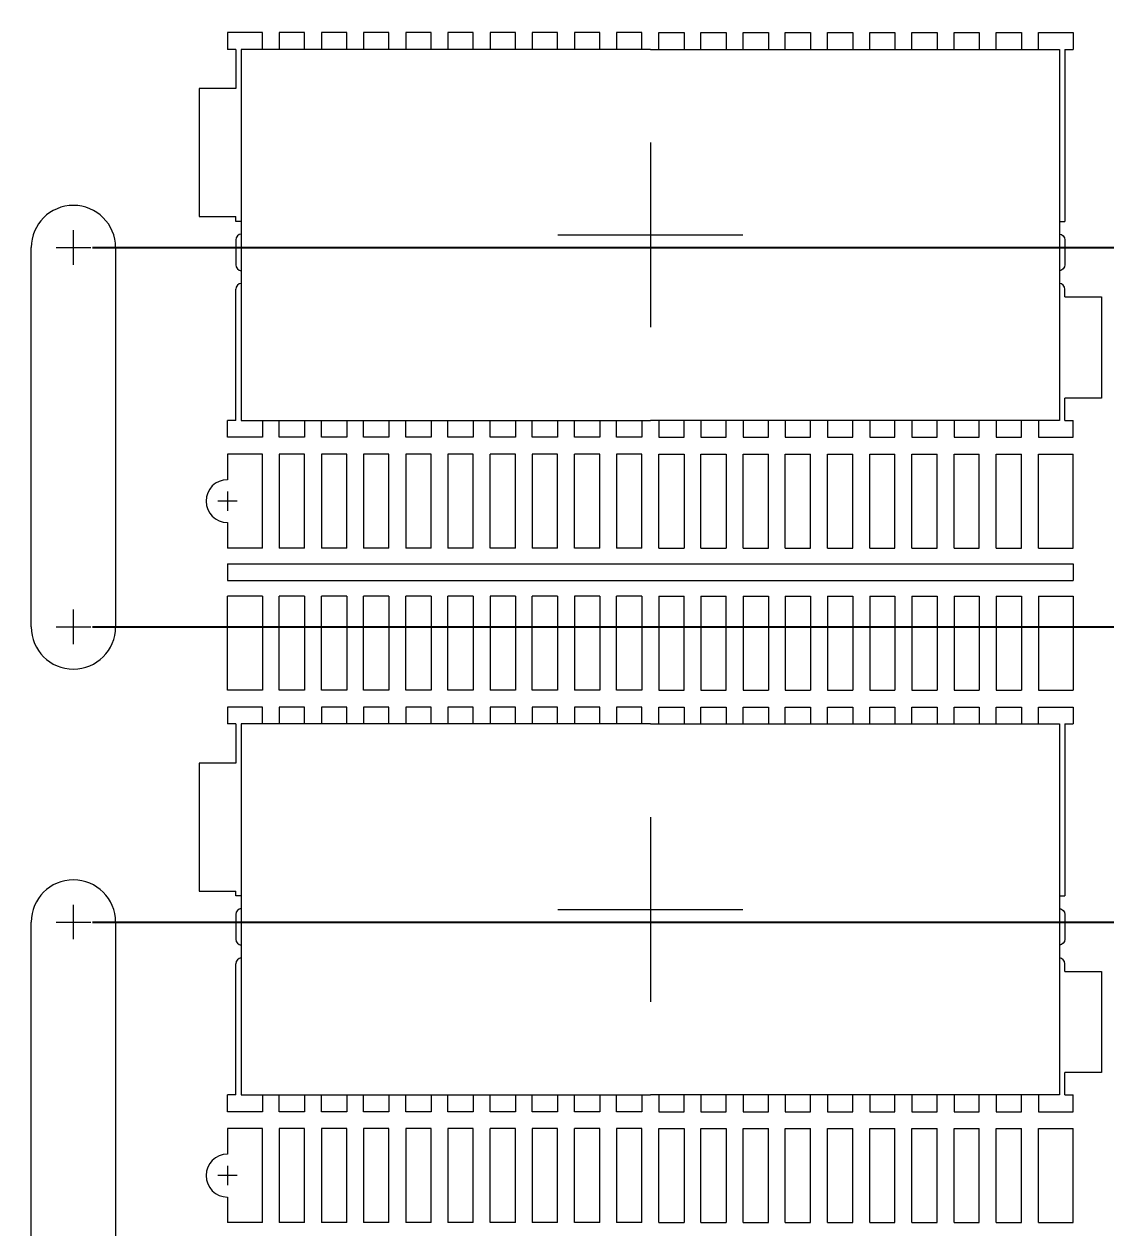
# Model space of a CAD drawing. Extents: x -683 to -626, y -6 to 110.
# Drawn here: x -651.77 to -638.94, y 59.07 to 73.34 of the extents above; entities that cross this region are included whole.
import ezdxf

# ---------------------------------------------------------------- set-up
doc = ezdxf.new("R2010")
doc.units = 0
doc.linetypes.add('CENTER', pattern=[50.8, 31.75, -6.35, 6.35, -6.35])
doc.linetypes.add('PHANTOM', pattern=[63.5, 31.75, -6.35, 6.35, -6.35, 6.35, -6.35])
doc.layers.get('Defpoints').update_dxf_attribs({"lineweight": 0})
for name, color, linetype, lineweight in [('CEN', 3, 'CENTER', 0), ('D Frame', 7, 'Continuous', 0), ('dim', 255, 'Continuous', 0), ('PKG', 6, 'PHANTOM', 9)]:
    doc.layers.add(name, color=color, linetype=linetype, lineweight=lineweight)
doc.styles.add('BZ', font='simplex.shx')
doc.dimstyles.new('St2.ZB3', dxfattribs={"dimtxt": 1.25, "dimasz": 0.05, "dimexe": 0.03, "dimexo": 0.02, "dimgap": 0.03, "dimtad": 0, "dimdec": 4, "dimzin": 0, "dimdsep": 46, "dimtxsty": 'BZ', "dimcen": 0.03, "dimclrd": 7, "dimclre": 1, "dimadec": 0, "dimazin": 0, "dimtfac": 1, "dimtdec": 4, "dimtmove": 0, "dimatfit": 3, "dimfxl": 1, "dimtolj": 1, "dimtzin": 0, "dimarcsym": 0})

# ---------------------------------------------------------------- blocks, each defined once
blk = doc.blocks.new('*D53')
at = {"layer": 'Defpoints', "color": 0, "lineweight": 0, "transparency": 16777216}
for p in [(623.033, 388.95), (633.703, 311.366), (633.703, 297.012)]:
    blk.add_point(p, dxfattribs=at)
at = {"layer": 'dim', "color": 1, "lineweight": -2, "transparency": 16777216}
blk.add_line((633.703, 311.346), (633.703, 297.012), dxfattribs=at)
at = {"layer": 'dim', "color": 0, "transparency": 16777216, "insert": (633.703, 293.41), "char_height": 1.25, "attachment_point": 5, "rotation": 90, "style": 'BZ'}
blk.add_mtext('\\A1;10.6700', dxfattribs=at)
blk = doc.blocks.new('*D54')
at = {"layer": 'Defpoints', "color": 0, "lineweight": 0, "transparency": 16777216}
for p in [(623.033, 388.95), (639.053, 304.965), (639.053, 297.012)]:
    blk.add_point(p, dxfattribs=at)
at = {"layer": 'dim', "color": 1, "lineweight": -2, "transparency": 16777216}
blk.add_line((639.053, 304.945), (639.053, 297.012), dxfattribs=at)
at = {"layer": 'dim', "color": 0, "transparency": 16777216, "insert": (639.053, 293.41), "char_height": 1.25, "attachment_point": 5, "rotation": 90, "style": 'BZ'}
blk.add_mtext('\\A1;16.0200', dxfattribs=at)
blk = doc.blocks.new('*D55')
at = {"layer": 'Defpoints', "color": 0, "lineweight": 0, "transparency": 16777216}
for p in [(623.033, 388.95), (643.053, 305.11), (643.053, 297.012)]:
    blk.add_point(p, dxfattribs=at)
at = {"layer": 'dim', "color": 1, "lineweight": -2, "transparency": 16777216}
blk.add_line((643.053, 305.09), (643.053, 297.012), dxfattribs=at)
at = {"layer": 'dim', "color": 0, "transparency": 16777216, "insert": (643.053, 293.291), "char_height": 1.25, "attachment_point": 5, "rotation": 90, "style": 'BZ'}
blk.add_mtext('\\A1;20.0200', dxfattribs=at)
blk = doc.blocks.new('*D65')
at = {"layer": 'Defpoints', "color": 0, "lineweight": 0, "transparency": 16777216}
for p in [(623.033, 388.95), (646.093, 370.1), (649.868, 370.1)]:
    blk.add_point(p, dxfattribs=at)
at = {"layer": 'dim', "color": 1, "lineweight": -2, "transparency": 16777216}
blk.add_line((646.113, 370.1), (649.868, 370.1), dxfattribs=at)
at = {"layer": 'dim', "color": 0, "transparency": 16777216, "insert": (653.469, 370.1), "char_height": 1.25, "attachment_point": 5, "style": 'BZ'}
blk.add_mtext('\\A1;18.8500', dxfattribs=at)
blk = doc.blocks.new('*D66')
at = {"layer": 'Defpoints', "color": 0, "lineweight": 0, "transparency": 16777216}
for p in [(623.033, 388.95), (632.418, 367), (649.868, 367)]:
    blk.add_point(p, dxfattribs=at)
at = {"layer": 'dim', "color": 1, "lineweight": -2, "transparency": 16777216}
blk.add_line((632.438, 367), (649.868, 367), dxfattribs=at)
at = {"layer": 'dim', "color": 0, "transparency": 16777216, "insert": (653.469, 367), "char_height": 1.25, "attachment_point": 5, "style": 'BZ'}
blk.add_mtext('\\A1;21.9500', dxfattribs=at)
blk = doc.blocks.new('*D67')
at = {"layer": 'Defpoints', "color": 0, "lineweight": 0, "transparency": 16777216}
for p in [(623.033, 388.95), (632.418, 362.5), (649.868, 362.5)]:
    blk.add_point(p, dxfattribs=at)
at = {"layer": 'dim', "color": 1, "lineweight": -2, "transparency": 16777216}
blk.add_line((632.438, 362.5), (649.868, 362.5), dxfattribs=at)
at = {"layer": 'dim', "color": 0, "transparency": 16777216, "insert": (653.589, 362.5), "char_height": 1.25, "attachment_point": 5, "style": 'BZ'}
blk.add_mtext('\\A1;26.4500', dxfattribs=at)
blk = doc.blocks.new('*D68')
at = {"layer": 'Defpoints', "color": 0, "lineweight": 0, "transparency": 16777216}
for p in [(623.033, 388.95), (632.418, 359), (649.868, 359)]:
    blk.add_point(p, dxfattribs=at)
at = {"layer": 'dim', "color": 1, "lineweight": -2, "transparency": 16777216}
blk.add_line((632.438, 359), (649.868, 359), dxfattribs=at)
at = {"layer": 'dim', "color": 0, "transparency": 16777216, "insert": (653.589, 359), "char_height": 1.25, "attachment_point": 5, "style": 'BZ'}
blk.add_mtext('\\A1;29.9500', dxfattribs=at)
blk = doc.blocks.new('*D69')
at = {"layer": 'Defpoints', "color": 0, "lineweight": 0, "transparency": 16777216}
for p in [(623.033, 388.95), (649.868, 357.325), (646.093, 356.2)]:
    blk.add_point(p, dxfattribs=at)
at = {"layer": 'dim', "color": 1, "lineweight": -2, "transparency": 16777216}
for p, q in [((649.668, 356.2), (649.768, 357.325)), ((649.768, 357.325), (649.868, 357.325)), ((646.113, 356.2), (649.668, 356.2))]:
    blk.add_line(p, q, dxfattribs=at)
at = {"layer": 'dim', "color": 0, "transparency": 16777216, "insert": (653.589, 357.325), "char_height": 1.25, "attachment_point": 5, "style": 'BZ'}
blk.add_mtext('\\A1;32.7500', dxfattribs=at)
blk = doc.blocks.new('*D70')
at = {"layer": 'Defpoints', "color": 0, "lineweight": 0, "transparency": 16777216}
for p in [(623.033, 388.95), (649.868, 355.44), (632.418, 354.5)]:
    blk.add_point(p, dxfattribs=at)
at = {"layer": 'dim', "color": 1, "lineweight": -2, "transparency": 16777216}
for p, q in [((649.668, 354.5), (649.768, 355.44)), ((649.768, 355.44), (649.868, 355.44)), ((632.438, 354.5), (649.668, 354.5))]:
    blk.add_line(p, q, dxfattribs=at)
at = {"layer": 'dim', "color": 0, "transparency": 16777216, "insert": (653.589, 355.44), "char_height": 1.25, "attachment_point": 5, "style": 'BZ'}
blk.add_mtext('\\A1;34.4500', dxfattribs=at)
blk = doc.blocks.new('*D71')
at = {"layer": 'Defpoints', "color": 0, "lineweight": 0, "transparency": 16777216}
for p in [(623.033, 388.95), (646.093, 354.1), (649.868, 354.1)]:
    blk.add_point(p, dxfattribs=at)
at = {"layer": 'dim', "color": 1, "lineweight": -2, "transparency": 16777216}
blk.add_line((646.113, 354.1), (649.868, 354.1), dxfattribs=at)
at = {"layer": 'dim', "color": 0, "transparency": 16777216, "insert": (653.589, 354.1), "char_height": 1.25, "attachment_point": 5, "style": 'BZ'}
blk.add_mtext('\\A1;34.8500', dxfattribs=at)
blk = doc.blocks.new('*D72')
at = {"layer": 'Defpoints', "color": 0, "lineweight": 0, "transparency": 16777216}
for p in [(623.033, 388.95), (632.418, 351), (649.868, 351)]:
    blk.add_point(p, dxfattribs=at)
at = {"layer": 'dim', "color": 1, "lineweight": -2, "transparency": 16777216}
blk.add_line((632.438, 351), (649.868, 351), dxfattribs=at)
at = {"layer": 'dim', "color": 0, "transparency": 16777216, "insert": (653.589, 351), "char_height": 1.25, "attachment_point": 5, "style": 'BZ'}
blk.add_mtext('\\A1;37.9500', dxfattribs=at)
blk = doc.blocks.new('*D73')
at = {"layer": 'Defpoints', "color": 0, "lineweight": 0, "transparency": 16777216}
for p in [(623.033, 388.95), (632.418, 346.5), (649.868, 346.5)]:
    blk.add_point(p, dxfattribs=at)
at = {"layer": 'dim', "color": 1, "lineweight": -2, "transparency": 16777216}
blk.add_line((632.438, 346.5), (649.868, 346.5), dxfattribs=at)
at = {"layer": 'dim', "color": 0, "transparency": 16777216, "insert": (653.589, 346.5), "char_height": 1.25, "attachment_point": 5, "style": 'BZ'}
blk.add_mtext('\\A1;42.4500', dxfattribs=at)
blk = doc.blocks.new('*D74')
at = {"layer": 'Defpoints', "color": 0, "lineweight": 0, "transparency": 16777216}
for p in [(623.033, 388.95), (632.418, 343), (649.868, 343)]:
    blk.add_point(p, dxfattribs=at)
at = {"layer": 'dim', "color": 1, "lineweight": -2, "transparency": 16777216}
blk.add_line((632.438, 343), (649.868, 343), dxfattribs=at)
at = {"layer": 'dim', "color": 0, "transparency": 16777216, "insert": (653.589, 343), "char_height": 1.25, "attachment_point": 5, "style": 'BZ'}
blk.add_mtext('\\A1;45.9500', dxfattribs=at)
blk = doc.blocks.new('*D75')
at = {"layer": 'Defpoints', "color": 0, "lineweight": 0, "transparency": 16777216}
for p in [(623.033, 388.95), (649.868, 341.623), (646.093, 340.2)]:
    blk.add_point(p, dxfattribs=at)
at = {"layer": 'dim', "color": 1, "lineweight": -2, "transparency": 16777216}
for p, q in [((649.668, 340.2), (649.768, 341.623)), ((649.768, 341.623), (649.868, 341.623)), ((646.113, 340.2), (649.668, 340.2))]:
    blk.add_line(p, q, dxfattribs=at)
at = {"layer": 'dim', "color": 0, "transparency": 16777216, "insert": (653.589, 341.623), "char_height": 1.25, "attachment_point": 5, "style": 'BZ'}
blk.add_mtext('\\A1;48.7500', dxfattribs=at)
blk = doc.blocks.new('*D76')
at = {"layer": 'Defpoints', "color": 0, "lineweight": 0, "transparency": 16777216}
for p in [(623.033, 388.95), (649.868, 339.643), (632.418, 338.5)]:
    blk.add_point(p, dxfattribs=at)
at = {"layer": 'dim', "color": 1, "lineweight": -2, "transparency": 16777216}
for p, q in [((649.668, 338.5), (649.768, 339.643)), ((649.768, 339.643), (649.868, 339.643)), ((632.438, 338.5), (649.668, 338.5))]:
    blk.add_line(p, q, dxfattribs=at)
at = {"layer": 'dim', "color": 0, "transparency": 16777216, "insert": (653.589, 339.643), "char_height": 1.25, "attachment_point": 5, "style": 'BZ'}
blk.add_mtext('\\A1;50.4500', dxfattribs=at)
blk = doc.blocks.new('*D77')
at = {"layer": 'Defpoints', "color": 0, "lineweight": 0, "transparency": 16777216}
for p in [(623.033, 388.95), (646.093, 338.1), (649.868, 338.1)]:
    blk.add_point(p, dxfattribs=at)
at = {"layer": 'dim', "color": 1, "lineweight": -2, "transparency": 16777216}
blk.add_line((646.113, 338.1), (649.868, 338.1), dxfattribs=at)
at = {"layer": 'dim', "color": 0, "transparency": 16777216, "insert": (653.589, 338.1), "char_height": 1.25, "attachment_point": 5, "style": 'BZ'}
blk.add_mtext('\\A1;50.8500', dxfattribs=at)
blk = doc.blocks.new('*D78')
at = {"layer": 'Defpoints', "color": 0, "lineweight": 0, "transparency": 16777216}
for p in [(623.033, 388.95), (632.418, 335), (649.868, 335)]:
    blk.add_point(p, dxfattribs=at)
at = {"layer": 'dim', "color": 1, "lineweight": -2, "transparency": 16777216}
blk.add_line((632.438, 335), (649.868, 335), dxfattribs=at)
at = {"layer": 'dim', "color": 0, "transparency": 16777216, "insert": (653.589, 335), "char_height": 1.25, "attachment_point": 5, "style": 'BZ'}
blk.add_mtext('\\A1;53.9500', dxfattribs=at)
blk = doc.blocks.new('*D79')
at = {"layer": 'Defpoints', "color": 0, "lineweight": 0, "transparency": 16777216}
for p in [(623.033, 388.95), (632.418, 330.5), (649.868, 330.5)]:
    blk.add_point(p, dxfattribs=at)
at = {"layer": 'dim', "color": 1, "lineweight": -2, "transparency": 16777216}
blk.add_line((632.438, 330.5), (649.868, 330.5), dxfattribs=at)
at = {"layer": 'dim', "color": 0, "transparency": 16777216, "insert": (653.589, 330.5), "char_height": 1.25, "attachment_point": 5, "style": 'BZ'}
blk.add_mtext('\\A1;58.4500', dxfattribs=at)
blk = doc.blocks.new('*D80')
at = {"layer": 'Defpoints', "color": 0, "lineweight": 0, "transparency": 16777216}
for p in [(623.033, 388.95), (649.868, 328.13), (632.418, 327)]:
    blk.add_point(p, dxfattribs=at)
at = {"layer": 'dim', "color": 1, "lineweight": -2, "transparency": 16777216}
for p, q in [((649.668, 327), (649.768, 328.13)), ((649.768, 328.13), (649.868, 328.13)), ((632.438, 327), (649.668, 327))]:
    blk.add_line(p, q, dxfattribs=at)
at = {"layer": 'dim', "color": 0, "transparency": 16777216, "insert": (653.469, 328.13), "char_height": 1.25, "attachment_point": 5, "style": 'BZ'}
blk.add_mtext('\\A1;61.9500', dxfattribs=at)
blk = doc.blocks.new('*D81')
at = {"layer": 'Defpoints', "color": 0, "lineweight": 0, "transparency": 16777216}
for p in [(623.033, 388.95), (649.868, 325.088), (646.093, 324.2)]:
    blk.add_point(p, dxfattribs=at)
at = {"layer": 'dim', "color": 1, "lineweight": -2, "transparency": 16777216}
for p, q in [((649.668, 324.2), (649.768, 325.088)), ((649.768, 325.088), (649.868, 325.088)), ((646.113, 324.2), (649.668, 324.2))]:
    blk.add_line(p, q, dxfattribs=at)
at = {"layer": 'dim', "color": 0, "transparency": 16777216, "insert": (653.589, 325.088), "char_height": 1.25, "attachment_point": 5, "style": 'BZ'}
blk.add_mtext('\\A1;64.7500', dxfattribs=at)
blk = doc.blocks.new('*D82')
at = {"layer": 'Defpoints', "color": 0, "lineweight": 0, "transparency": 16777216}
for p in [(623.033, 388.95), (649.868, 323.511), (632.418, 322.5)]:
    blk.add_point(p, dxfattribs=at)
at = {"layer": 'dim', "color": 1, "lineweight": -2, "transparency": 16777216}
for p, q in [((649.668, 322.5), (649.768, 323.511)), ((649.768, 323.511), (649.868, 323.511)), ((632.438, 322.5), (649.668, 322.5))]:
    blk.add_line(p, q, dxfattribs=at)
at = {"layer": 'dim', "color": 0, "transparency": 16777216, "insert": (653.589, 323.511), "char_height": 1.25, "attachment_point": 5, "style": 'BZ'}
blk.add_mtext('\\A1;66.4500', dxfattribs=at)
blk = doc.blocks.new('*D83')
at = {"layer": 'Defpoints', "color": 0, "lineweight": 0, "transparency": 16777216}
for p in [(623.033, 388.95), (646.093, 322.1), (649.868, 322.1)]:
    blk.add_point(p, dxfattribs=at)
at = {"layer": 'dim', "color": 1, "lineweight": -2, "transparency": 16777216}
blk.add_line((646.113, 322.1), (649.868, 322.1), dxfattribs=at)
at = {"layer": 'dim', "color": 0, "transparency": 16777216, "insert": (653.589, 322.1), "char_height": 1.25, "attachment_point": 5, "style": 'BZ'}
blk.add_mtext('\\A1;66.8500', dxfattribs=at)
blk = doc.blocks.new('*D84')
at = {"layer": 'Defpoints', "color": 0, "lineweight": 0, "transparency": 16777216}
for p in [(623.033, 388.95), (632.418, 319), (649.868, 319)]:
    blk.add_point(p, dxfattribs=at)
at = {"layer": 'dim', "color": 1, "lineweight": -2, "transparency": 16777216}
blk.add_line((632.438, 319), (649.868, 319), dxfattribs=at)
at = {"layer": 'dim', "color": 0, "transparency": 16777216, "insert": (653.589, 319), "char_height": 1.25, "attachment_point": 5, "style": 'BZ'}
blk.add_mtext('\\A1;69.9500', dxfattribs=at)
blk = doc.blocks.new('*D85')
at = {"layer": 'Defpoints', "color": 0, "lineweight": 0, "transparency": 16777216}
for p in [(623.033, 388.95), (632.418, 314.5), (649.868, 314.5)]:
    blk.add_point(p, dxfattribs=at)
at = {"layer": 'dim', "color": 1, "lineweight": -2, "transparency": 16777216}
blk.add_line((632.438, 314.5), (649.868, 314.5), dxfattribs=at)
at = {"layer": 'dim', "color": 0, "transparency": 16777216, "insert": (653.589, 314.5), "char_height": 1.25, "attachment_point": 5, "style": 'BZ'}
blk.add_mtext('\\A1;74.4500', dxfattribs=at)
blk = doc.blocks.new('*D86')
at = {"layer": 'Defpoints', "color": 0, "lineweight": 0, "transparency": 16777216}
for p in [(623.033, 388.95), (649.868, 309.318), (632.418, 308)]:
    blk.add_point(p, dxfattribs=at)
at = {"layer": 'dim', "color": 1, "lineweight": -2, "transparency": 16777216}
for p, q in [((649.668, 308), (649.768, 309.318)), ((649.768, 309.318), (649.868, 309.318)), ((632.438, 308), (649.668, 308))]:
    blk.add_line(p, q, dxfattribs=at)
at = {"layer": 'dim', "color": 0, "transparency": 16777216, "insert": (653.589, 309.318), "char_height": 1.25, "attachment_point": 5, "style": 'BZ'}
blk.add_mtext('\\A1;80.9500', dxfattribs=at)
blk = doc.blocks.new('*D87')
at = {"layer": 'Defpoints', "color": 0, "lineweight": 0, "transparency": 16777216}
for p in [(623.033, 388.95), (632.418, 311), (649.868, 311)]:
    blk.add_point(p, dxfattribs=at)
at = {"layer": 'dim', "color": 1, "lineweight": -2, "transparency": 16777216}
blk.add_line((632.438, 311), (649.868, 311), dxfattribs=at)
at = {"layer": 'dim', "color": 0, "transparency": 16777216, "insert": (653.589, 311), "char_height": 1.25, "attachment_point": 5, "style": 'BZ'}
blk.add_mtext('\\A1;77.9500', dxfattribs=at)
blk = doc.blocks.new('*D88')
at = {"layer": 'Defpoints', "color": 0, "lineweight": 0, "transparency": 16777216}
for p in [(623.033, 388.95), (646.093, 307.05), (649.868, 307.05)]:
    blk.add_point(p, dxfattribs=at)
at = {"layer": 'dim', "color": 1, "lineweight": -2, "transparency": 16777216}
blk.add_line((646.113, 307.05), (649.868, 307.05), dxfattribs=at)
at = {"layer": 'dim', "color": 0, "transparency": 16777216, "insert": (653.469, 307.05), "char_height": 1.25, "attachment_point": 5, "style": 'BZ'}
blk.add_mtext('\\A1;81.9000', dxfattribs=at)

msp = doc.modelspace()

# ---------------------------------------------------------------- linework, layer by layer
at = {"layer": 'CEN'}
for p, q in [((-644.34085, 71.93944), (-644.34085, 69.74869)), ((-651.18085, 70.48922), (-651.18085, 70.8989)), ((-645.43622, 70.84406), (-643.24547, 70.84406)), ((-651.38569, 70.69406), (-650.976, 70.69406)), ((-649.23935, 67.68656), (-649.46935, 67.68656)), ((-649.35435, 67.80156), (-649.35435, 67.57156)), ((-651.18085, 65.98922), (-651.18085, 66.3989)), ((-651.38569, 66.19406), (-650.976, 66.19406)), ((-644.34085, 63.93944), (-644.34085, 61.74869)), ((-651.18085, 62.48922), (-651.18085, 62.8989)), ((-645.43622, 62.84406), (-643.24547, 62.84406)), ((-651.38569, 62.69406), (-650.976, 62.69406)), ((-649.23935, 59.68656), (-649.46935, 59.68656)), ((-649.35435, 59.80156), (-649.35435, 59.57156))]:
    msp.add_line(p, q, dxfattribs=at)
at = {"layer": 'D Frame'}
for p, q in [((-649.35435, 73.24406), (-649.35435, 73.04406)), ((-648.94085, 73.24406), (-649.35435, 73.24406)), ((-648.94085, 73.04406), (-648.94085, 73.24406)), ((-648.44085, 73.24406), (-648.74085, 73.24406)), ((-648.74085, 73.24406), (-648.74085, 73.04406)), ((-648.44085, 73.04406), (-648.44085, 73.24406)), ((-647.94085, 73.24406), (-648.24085, 73.24406)), ((-648.24085, 73.24406), (-648.24085, 73.04406)), ((-647.94085, 73.04406), (-647.94085, 73.24406)), ((-647.44085, 73.24406), (-647.74085, 73.24406)), ((-647.74085, 73.24406), (-647.74085, 73.04406)), ((-647.44085, 73.04406), (-647.44085, 73.24406)), ((-646.94085, 73.24406), (-647.24085, 73.24406)), ((-647.24085, 73.24406), (-647.24085, 73.04406)), ((-646.94085, 73.04406), (-646.94085, 73.24406)), ((-646.44085, 73.24406), (-646.74085, 73.24406)), ((-646.74085, 73.24406), (-646.74085, 73.04406)), ((-646.44085, 73.04406), (-646.44085, 73.24406)), ((-645.94085, 73.24406), (-646.24085, 73.24406)), ((-646.24085, 73.24406), (-646.24085, 73.04406)), ((-645.94085, 73.04406), (-645.94085, 73.24406)), ((-645.44085, 73.24406), (-645.74085, 73.24406)), ((-645.74085, 73.24406), (-645.74085, 73.04406)), ((-645.44085, 73.04406), (-645.44085, 73.24406)), ((-644.94085, 73.24406), (-645.24085, 73.24406)), ((-645.24085, 73.24406), (-645.24085, 73.04406)), ((-644.94085, 73.04406), (-644.94085, 73.24406)), ((-644.44085, 73.24406), (-644.74085, 73.24406)), ((-644.74085, 73.24406), (-644.74085, 73.04406)), ((-644.44085, 73.04406), (-644.44085, 73.24406)), ((-644.24085, 73.04406), (-644.24085, 73.24406)), ((-644.24085, 73.24406), (-643.94085, 73.24406)), ((-643.94085, 73.24406), (-643.94085, 73.04406)), ((-643.74085, 73.04406), (-643.74085, 73.24406)), ((-643.74085, 73.24406), (-643.44085, 73.24406)), ((-643.44085, 73.24406), (-643.44085, 73.04406)), ((-643.24085, 73.04406), (-643.24085, 73.24406)), ((-643.24085, 73.24406), (-642.94085, 73.24406)), ((-642.94085, 73.24406), (-642.94085, 73.04406)), ((-642.74085, 73.04406), (-642.74085, 73.24406)), ((-642.74085, 73.24406), (-642.44085, 73.24406)), ((-642.44085, 73.24406), (-642.44085, 73.04406)), ((-642.24085, 73.04406), (-642.24085, 73.24406)), ((-642.24085, 73.24406), (-641.94085, 73.24406)), ((-641.94085, 73.24406), (-641.94085, 73.04406)), ((-641.74085, 73.04406), (-641.74085, 73.24406)), ((-641.74085, 73.24406), (-641.44085, 73.24406)), ((-641.44085, 73.24406), (-641.44085, 73.04406)), ((-641.24085, 73.04406), (-641.24085, 73.24406)), ((-641.24085, 73.24406), (-640.94085, 73.24406)), ((-640.94085, 73.24406), (-640.94085, 73.04406)), ((-640.74085, 73.04406), (-640.74085, 73.24406)), ((-640.74085, 73.24406), (-640.44085, 73.24406)), ((-640.44085, 73.24406), (-640.44085, 73.04406)), ((-640.24085, 73.04406), (-640.24085, 73.24406)), ((-640.24085, 73.24406), (-639.94085, 73.24406)), ((-639.94085, 73.24406), (-639.94085, 73.04406)), ((-639.74085, 73.04406), (-639.74085, 73.24406)), ((-639.74085, 73.24406), (-639.32735, 73.24406)), ((-639.32735, 73.24406), (-639.32735, 73.04406)), ((-649.25435, 73.04406), (-649.35435, 73.04406)), ((-649.25435, 73.04406), (-649.25435, 72.58006)), ((-639.42735, 73.04406), (-639.32735, 73.04406)), ((-639.42735, 73.04406), (-639.42735, 71.00406)), ((-649.25435, 72.58006), (-649.69085, 72.58006)), ((-649.69085, 72.58006), (-649.69085, 71.06006)), ((-649.69085, 71.06006), (-649.25435, 71.06006)), ((-649.25435, 71.00406), (-649.25435, 71.06006)), ((-649.19085, 71.00406), (-649.25435, 71.00406)), ((-639.49085, 71.00406), (-639.42735, 71.00406)), ((-649.25435, 68.64406), (-649.25435, 70.19906)), ((-639.42735, 70.10806), (-639.42735, 70.19906)), ((-639.42735, 70.10806), (-638.99085, 70.10806)), ((-638.99085, 70.10806), (-638.99085, 68.90806)), ((-638.99085, 68.90806), (-639.42735, 68.90806)), ((-639.42735, 68.64406), (-639.42735, 68.90806)), ((-649.25435, 68.64406), (-649.35435, 68.64406)), ((-649.35435, 68.44406), (-649.35435, 68.64406)), ((-648.94085, 68.64406), (-648.94085, 68.44406)), ((-648.74085, 68.44406), (-648.74085, 68.64406)), ((-648.44085, 68.64406), (-648.44085, 68.44406)), ((-648.24085, 68.44406), (-648.24085, 68.64406)), ((-647.94085, 68.64406), (-647.94085, 68.44406)), ((-647.74085, 68.44406), (-647.74085, 68.64406)), ((-647.44085, 68.64406), (-647.44085, 68.44406)), ((-647.24085, 68.44406), (-647.24085, 68.64406)), ((-646.94085, 68.64406), (-646.94085, 68.44406)), ((-646.74085, 68.44406), (-646.74085, 68.64406)), ((-646.44085, 68.64406), (-646.44085, 68.44406)), ((-646.24085, 68.44406), (-646.24085, 68.64406)), ((-645.94085, 68.64406), (-645.94085, 68.44406)), ((-645.74085, 68.44406), (-645.74085, 68.64406)), ((-645.44085, 68.64406), (-645.44085, 68.44406)), ((-645.24085, 68.44406), (-645.24085, 68.64406)), ((-644.94085, 68.64406), (-644.94085, 68.44406)), ((-644.74085, 68.44406), (-644.74085, 68.64406)), ((-644.44085, 68.64406), (-644.44085, 68.44406)), ((-644.24085, 68.64406), (-644.24085, 68.44406)), ((-643.94085, 68.44406), (-643.94085, 68.64406)), ((-643.74085, 68.64406), (-643.74085, 68.44406)), ((-643.44085, 68.44406), (-643.44085, 68.64406)), ((-643.24085, 68.64406), (-643.24085, 68.44406)), ((-642.94085, 68.44406), (-642.94085, 68.64406)), ((-642.74085, 68.64406), (-642.74085, 68.44406)), ((-642.44085, 68.44406), (-642.44085, 68.64406)), ((-642.24085, 68.64406), (-642.24085, 68.44406)), ((-641.94085, 68.44406), (-641.94085, 68.64406)), ((-641.74085, 68.64406), (-641.74085, 68.44406)), ((-641.44085, 68.44406), (-641.44085, 68.64406)), ((-641.24085, 68.64406), (-641.24085, 68.44406)), ((-640.94085, 68.44406), (-640.94085, 68.64406)), ((-640.74085, 68.64406), (-640.74085, 68.44406)), ((-640.44085, 68.44406), (-640.44085, 68.64406)), ((-640.24085, 68.64406), (-640.24085, 68.44406)), ((-639.94085, 68.44406), (-639.94085, 68.64406)), ((-639.74085, 68.64406), (-639.74085, 68.44406)), ((-639.42735, 68.64406), (-639.32735, 68.64406)), ((-639.32735, 68.44406), (-639.32735, 68.64406)), ((-648.94085, 68.44406), (-649.35435, 68.44406)), ((-648.44085, 68.44406), (-648.74085, 68.44406)), ((-647.94085, 68.44406), (-648.24085, 68.44406)), ((-647.44085, 68.44406), (-647.74085, 68.44406)), ((-646.94085, 68.44406), (-647.24085, 68.44406)), ((-646.44085, 68.44406), (-646.74085, 68.44406)), ((-645.94085, 68.44406), (-646.24085, 68.44406)), ((-645.44085, 68.44406), (-645.74085, 68.44406)), ((-644.94085, 68.44406), (-645.24085, 68.44406)), ((-644.44085, 68.44406), (-644.74085, 68.44406)), ((-644.24085, 68.44406), (-643.94085, 68.44406)), ((-643.74085, 68.44406), (-643.44085, 68.44406)), ((-643.24085, 68.44406), (-642.94085, 68.44406)), ((-642.74085, 68.44406), (-642.44085, 68.44406)), ((-642.24085, 68.44406), (-641.94085, 68.44406)), ((-641.74085, 68.44406), (-641.44085, 68.44406)), ((-641.24085, 68.44406), (-640.94085, 68.44406)), ((-640.74085, 68.44406), (-640.44085, 68.44406)), ((-640.24085, 68.44406), (-639.94085, 68.44406)), ((-639.74085, 68.44406), (-639.32735, 68.44406)), ((-648.94085, 68.24406), (-649.35435, 68.24406)), ((-649.35435, 68.24406), (-649.35435, 67.94056)), ((-648.94085, 67.12906), (-648.94085, 68.24406)), ((-648.44085, 68.24406), (-648.74085, 68.24406)), ((-648.74085, 68.24406), (-648.74085, 67.12906)), ((-648.44085, 67.12906), (-648.44085, 68.24406)), ((-647.94085, 68.24406), (-648.24085, 68.24406)), ((-648.24085, 68.24406), (-648.24085, 67.12906)), ((-647.94085, 67.12906), (-647.94085, 68.24406)), ((-647.44085, 68.24406), (-647.74085, 68.24406)), ((-647.74085, 68.24406), (-647.74085, 67.12906)), ((-647.44085, 67.12906), (-647.44085, 68.24406)), ((-646.94085, 68.24406), (-647.24085, 68.24406)), ((-647.24085, 68.24406), (-647.24085, 67.12906)), ((-646.94085, 67.12906), (-646.94085, 68.24406)), ((-646.44085, 68.24406), (-646.74085, 68.24406)), ((-646.74085, 68.24406), (-646.74085, 67.12906)), ((-646.44085, 67.12906), (-646.44085, 68.24406)), ((-645.94085, 68.24406), (-646.24085, 68.24406)), ((-646.24085, 67.12906), (-646.24085, 68.24406)), ((-645.94085, 67.12906), (-645.94085, 68.24406)), ((-645.44085, 68.24406), (-645.74085, 68.24406)), ((-645.74085, 68.24406), (-645.74085, 67.12906)), ((-645.44085, 67.12906), (-645.44085, 68.24406)), ((-644.94085, 68.24406), (-645.24085, 68.24406)), ((-645.24085, 67.12906), (-645.24085, 68.24406)), ((-644.94085, 67.12906), (-644.94085, 68.24406)), ((-644.44085, 68.24406), (-644.74085, 68.24406)), ((-644.74085, 68.24406), (-644.74085, 67.12906)), ((-644.44085, 67.12906), (-644.44085, 68.24406)), ((-644.24085, 68.24406), (-643.94085, 68.24406)), ((-644.24085, 67.12906), (-644.24085, 68.24406)), ((-643.94085, 68.24406), (-643.94085, 67.12906)), ((-643.74085, 68.24406), (-643.44085, 68.24406)), ((-643.74085, 67.12906), (-643.74085, 68.24406)), ((-643.44085, 68.24406), (-643.44085, 67.12906)), ((-643.24085, 68.24406), (-642.94085, 68.24406)), ((-643.24085, 67.12906), (-643.24085, 68.24406)), ((-642.94085, 67.12906), (-642.94085, 68.24406)), ((-642.74085, 68.24406), (-642.44085, 68.24406)), ((-642.74085, 67.12906), (-642.74085, 68.24406)), ((-642.44085, 67.12906), (-642.44085, 68.24406)), ((-642.24085, 68.24406), (-641.94085, 68.24406)), ((-642.24085, 67.12906), (-642.24085, 68.24406)), ((-641.94085, 67.12906), (-641.94085, 68.24406)), ((-641.74085, 68.24406), (-641.44085, 68.24406)), ((-641.74085, 67.12906), (-641.74085, 68.24406)), ((-641.44085, 67.12906), (-641.44085, 68.24406)), ((-641.24085, 68.24406), (-640.94085, 68.24406)), ((-641.24085, 67.12906), (-641.24085, 68.24406)), ((-640.94085, 67.12906), (-640.94085, 68.24406)), ((-640.74085, 68.24406), (-640.44085, 68.24406)), ((-640.74085, 67.12906), (-640.74085, 68.24406)), ((-640.44085, 67.12906), (-640.44085, 68.24406)), ((-640.24085, 68.24406), (-639.94085, 68.24406)), ((-640.24085, 67.12906), (-640.24085, 68.24406)), ((-639.94085, 67.12906), (-639.94085, 68.24406)), ((-639.74085, 68.24406), (-639.32735, 68.24406)), ((-639.74085, 67.12906), (-639.74085, 68.24406)), ((-639.32735, 67.12906), (-639.32735, 68.24406)), ((-649.35435, 67.43256), (-649.35435, 67.12906)), ((-648.94085, 67.12906), (-649.35435, 67.12906)), ((-648.44085, 67.12906), (-648.74085, 67.12906)), ((-647.94085, 67.12906), (-648.24085, 67.12906)), ((-647.44085, 67.12906), (-647.74085, 67.12906)), ((-646.94085, 67.12906), (-647.24085, 67.12906)), ((-646.44085, 67.12906), (-646.74085, 67.12906)), ((-645.94085, 67.12906), (-646.24085, 67.12906)), ((-645.44085, 67.12906), (-645.74085, 67.12906)), ((-644.94085, 67.12906), (-645.24085, 67.12906)), ((-644.44085, 67.12906), (-644.74085, 67.12906)), ((-644.24085, 67.12906), (-643.94085, 67.12906)), ((-643.74085, 67.12906), (-643.44085, 67.12906)), ((-643.24085, 67.12906), (-642.94085, 67.12906)), ((-642.74085, 67.12906), (-642.44085, 67.12906)), ((-642.24085, 67.12906), (-641.94085, 67.12906)), ((-641.74085, 67.12906), (-641.44085, 67.12906)), ((-641.24085, 67.12906), (-640.94085, 67.12906)), ((-640.74085, 67.12906), (-640.44085, 67.12906)), ((-640.24085, 67.12906), (-639.94085, 67.12906)), ((-639.74085, 67.12906), (-639.32735, 67.12906)), ((-649.35435, 66.94406), (-639.32735, 66.94406)), ((-649.35435, 66.94406), (-649.35435, 66.74406)), ((-639.32735, 66.94406), (-639.32735, 66.74406)), ((-649.35435, 66.74406), (-639.32735, 66.74406)), ((-648.94085, 66.55906), (-649.35435, 66.55906)), ((-649.35435, 65.44406), (-649.35435, 66.55906)), ((-648.94085, 66.55906), (-648.94085, 65.44406)), ((-648.44085, 66.55906), (-648.74085, 66.55906)), ((-648.74085, 65.44406), (-648.74085, 66.55906)), ((-648.44085, 66.55906), (-648.44085, 65.44406)), ((-647.94085, 66.55906), (-648.24085, 66.55906)), ((-648.24085, 65.44406), (-648.24085, 66.55906)), ((-647.94085, 66.55906), (-647.94085, 65.44406)), ((-647.44085, 66.55906), (-647.74085, 66.55906)), ((-647.74085, 65.44406), (-647.74085, 66.55906)), ((-647.44085, 66.55906), (-647.44085, 65.44406)), ((-646.94085, 66.55906), (-647.24085, 66.55906)), ((-647.24085, 65.44406), (-647.24085, 66.55906)), ((-646.94085, 66.55906), (-646.94085, 65.44406)), ((-646.44085, 66.55906), (-646.74085, 66.55906)), ((-646.74085, 65.44406), (-646.74085, 66.55906)), ((-646.44085, 66.55906), (-646.44085, 65.44406)), ((-645.94085, 66.55906), (-646.24085, 66.55906)), ((-646.24085, 66.55906), (-646.24085, 65.44406)), ((-645.94085, 66.55906), (-645.94085, 65.44406)), ((-645.44085, 66.55906), (-645.74085, 66.55906)), ((-645.74085, 65.44406), (-645.74085, 66.55906)), ((-645.44085, 66.55906), (-645.44085, 65.44406)), ((-644.94085, 66.55906), (-645.24085, 66.55906)), ((-645.24085, 66.55906), (-645.24085, 65.44406)), ((-644.94085, 66.55906), (-644.94085, 65.44406)), ((-644.44085, 66.55906), (-644.74085, 66.55906)), ((-644.74085, 65.44406), (-644.74085, 66.55906)), ((-644.44085, 66.55906), (-644.44085, 65.44406)), ((-644.24085, 66.55906), (-643.94085, 66.55906)), ((-644.24085, 66.55906), (-644.24085, 65.44406)), ((-643.94085, 65.44406), (-643.94085, 66.55906)), ((-643.74085, 66.55906), (-643.44085, 66.55906)), ((-643.74085, 66.55906), (-643.74085, 65.44406)), ((-643.44085, 65.44406), (-643.44085, 66.55906)), ((-643.24085, 66.55906), (-642.94085, 66.55906)), ((-643.24085, 66.55906), (-643.24085, 65.44406)), ((-642.94085, 66.55906), (-642.94085, 65.44406)), ((-642.74085, 66.55906), (-642.44085, 66.55906)), ((-642.74085, 66.55906), (-642.74085, 65.44406)), ((-642.44085, 66.55906), (-642.44085, 65.44406)), ((-642.24085, 66.55906), (-641.94085, 66.55906)), ((-642.24085, 66.55906), (-642.24085, 65.44406)), ((-641.94085, 66.55906), (-641.94085, 65.44406)), ((-641.74085, 66.55906), (-641.44085, 66.55906)), ((-641.74085, 66.55906), (-641.74085, 65.44406)), ((-641.44085, 66.55906), (-641.44085, 65.44406)), ((-641.24085, 66.55906), (-640.94085, 66.55906)), ((-641.24085, 66.55906), (-641.24085, 65.44406)), ((-640.94085, 66.55906), (-640.94085, 65.44406)), ((-640.74085, 66.55906), (-640.44085, 66.55906)), ((-640.74085, 66.55906), (-640.74085, 65.44406)), ((-640.44085, 66.55906), (-640.44085, 65.44406)), ((-640.24085, 66.55906), (-639.94085, 66.55906)), ((-640.24085, 66.55906), (-640.24085, 65.44406)), ((-639.94085, 66.55906), (-639.94085, 65.44406)), ((-639.74085, 66.55906), (-639.32735, 66.55906)), ((-639.74085, 66.55906), (-639.74085, 65.44406)), ((-639.32735, 66.55906), (-639.32735, 65.44406)), ((-648.94085, 65.44406), (-649.35435, 65.44406)), ((-648.44085, 65.44406), (-648.74085, 65.44406)), ((-647.94085, 65.44406), (-648.24085, 65.44406)), ((-647.44085, 65.44406), (-647.74085, 65.44406)), ((-646.94085, 65.44406), (-647.24085, 65.44406)), ((-646.44085, 65.44406), (-646.74085, 65.44406)), ((-645.94085, 65.44406), (-646.24085, 65.44406)), ((-645.44085, 65.44406), (-645.74085, 65.44406)), ((-644.94085, 65.44406), (-645.24085, 65.44406)), ((-644.44085, 65.44406), (-644.74085, 65.44406)), ((-644.24085, 65.44406), (-643.94085, 65.44406)), ((-643.74085, 65.44406), (-643.44085, 65.44406)), ((-643.24085, 65.44406), (-642.94085, 65.44406)), ((-642.74085, 65.44406), (-642.44085, 65.44406)), ((-642.24085, 65.44406), (-641.94085, 65.44406)), ((-641.74085, 65.44406), (-641.44085, 65.44406)), ((-641.24085, 65.44406), (-640.94085, 65.44406)), ((-640.74085, 65.44406), (-640.44085, 65.44406)), ((-640.24085, 65.44406), (-639.94085, 65.44406)), ((-639.74085, 65.44406), (-639.32735, 65.44406)), ((-649.35435, 65.24406), (-649.35435, 65.04406)), ((-648.94085, 65.24406), (-649.35435, 65.24406)), ((-648.94085, 65.04406), (-648.94085, 65.24406)), ((-648.44085, 65.24406), (-648.74085, 65.24406)), ((-648.74085, 65.24406), (-648.74085, 65.04406)), ((-648.44085, 65.04406), (-648.44085, 65.24406)), ((-647.94085, 65.24406), (-648.24085, 65.24406)), ((-648.24085, 65.24406), (-648.24085, 65.04406)), ((-647.94085, 65.04406), (-647.94085, 65.24406)), ((-647.44085, 65.24406), (-647.74085, 65.24406)), ((-647.74085, 65.24406), (-647.74085, 65.04406)), ((-647.44085, 65.04406), (-647.44085, 65.24406)), ((-646.94085, 65.24406), (-647.24085, 65.24406)), ((-647.24085, 65.24406), (-647.24085, 65.04406)), ((-646.94085, 65.04406), (-646.94085, 65.24406)), ((-646.44085, 65.24406), (-646.74085, 65.24406)), ((-646.74085, 65.24406), (-646.74085, 65.04406)), ((-646.44085, 65.04406), (-646.44085, 65.24406)), ((-645.94085, 65.24406), (-646.24085, 65.24406)), ((-646.24085, 65.24406), (-646.24085, 65.04406)), ((-645.94085, 65.04406), (-645.94085, 65.24406)), ((-645.44085, 65.24406), (-645.74085, 65.24406)), ((-645.74085, 65.24406), (-645.74085, 65.04406)), ((-645.44085, 65.04406), (-645.44085, 65.24406)), ((-644.94085, 65.24406), (-645.24085, 65.24406)), ((-645.24085, 65.24406), (-645.24085, 65.04406)), ((-644.94085, 65.04406), (-644.94085, 65.24406)), ((-644.44085, 65.24406), (-644.74085, 65.24406)), ((-644.74085, 65.24406), (-644.74085, 65.04406)), ((-644.44085, 65.04406), (-644.44085, 65.24406)), ((-644.24085, 65.04406), (-644.24085, 65.24406)), ((-644.24085, 65.24406), (-643.94085, 65.24406)), ((-643.94085, 65.24406), (-643.94085, 65.04406)), ((-643.74085, 65.04406), (-643.74085, 65.24406)), ((-643.74085, 65.24406), (-643.44085, 65.24406)), ((-643.44085, 65.24406), (-643.44085, 65.04406)), ((-643.24085, 65.04406), (-643.24085, 65.24406)), ((-643.24085, 65.24406), (-642.94085, 65.24406)), ((-642.94085, 65.24406), (-642.94085, 65.04406)), ((-642.74085, 65.04406), (-642.74085, 65.24406)), ((-642.74085, 65.24406), (-642.44085, 65.24406)), ((-642.44085, 65.24406), (-642.44085, 65.04406)), ((-642.24085, 65.04406), (-642.24085, 65.24406)), ((-642.24085, 65.24406), (-641.94085, 65.24406)), ((-641.94085, 65.24406), (-641.94085, 65.04406)), ((-641.74085, 65.04406), (-641.74085, 65.24406)), ((-641.74085, 65.24406), (-641.44085, 65.24406)), ((-641.44085, 65.24406), (-641.44085, 65.04406)), ((-641.24085, 65.04406), (-641.24085, 65.24406)), ((-641.24085, 65.24406), (-640.94085, 65.24406)), ((-640.94085, 65.24406), (-640.94085, 65.04406)), ((-640.74085, 65.04406), (-640.74085, 65.24406)), ((-640.74085, 65.24406), (-640.44085, 65.24406)), ((-640.44085, 65.24406), (-640.44085, 65.04406)), ((-640.24085, 65.04406), (-640.24085, 65.24406)), ((-640.24085, 65.24406), (-639.94085, 65.24406)), ((-639.94085, 65.24406), (-639.94085, 65.04406)), ((-639.74085, 65.04406), (-639.74085, 65.24406)), ((-639.74085, 65.24406), (-639.32735, 65.24406)), ((-639.32735, 65.24406), (-639.32735, 65.04406)), ((-649.25435, 65.04406), (-649.35435, 65.04406)), ((-649.25435, 65.04406), (-649.25435, 64.58006)), ((-639.42735, 65.04406), (-639.32735, 65.04406)), ((-639.42735, 65.04406), (-639.42735, 63.00406)), ((-649.25435, 64.58006), (-649.69085, 64.58006)), ((-649.69085, 64.58006), (-649.69085, 63.06006)), ((-649.69085, 63.06006), (-649.25435, 63.06006)), ((-649.25435, 63.00406), (-649.25435, 63.06006)), ((-649.19085, 63.00406), (-649.25435, 63.00406)), ((-639.49085, 63.00406), (-639.42735, 63.00406)), ((-649.25435, 60.64406), (-649.25435, 62.19906)), ((-639.42735, 62.10806), (-639.42735, 62.19906)), ((-639.42735, 62.10806), (-638.99085, 62.10806)), ((-638.99085, 62.10806), (-638.99085, 60.90806)), ((-638.99085, 60.90806), (-639.42735, 60.90806)), ((-639.42735, 60.64406), (-639.42735, 60.90806)), ((-649.25435, 60.64406), (-649.35435, 60.64406)), ((-649.35435, 60.44406), (-649.35435, 60.64406)), ((-648.94085, 60.64406), (-648.94085, 60.44406)), ((-648.74085, 60.44406), (-648.74085, 60.64406)), ((-648.44085, 60.64406), (-648.44085, 60.44406)), ((-648.24085, 60.44406), (-648.24085, 60.64406)), ((-647.94085, 60.64406), (-647.94085, 60.44406)), ((-647.74085, 60.44406), (-647.74085, 60.64406)), ((-647.44085, 60.64406), (-647.44085, 60.44406)), ((-647.24085, 60.44406), (-647.24085, 60.64406)), ((-646.94085, 60.64406), (-646.94085, 60.44406)), ((-646.74085, 60.44406), (-646.74085, 60.64406)), ((-646.44085, 60.64406), (-646.44085, 60.44406)), ((-646.24085, 60.44406), (-646.24085, 60.64406)), ((-645.94085, 60.64406), (-645.94085, 60.44406)), ((-645.74085, 60.44406), (-645.74085, 60.64406)), ((-645.44085, 60.64406), (-645.44085, 60.44406)), ((-645.24085, 60.44406), (-645.24085, 60.64406)), ((-644.94085, 60.64406), (-644.94085, 60.44406)), ((-644.74085, 60.44406), (-644.74085, 60.64406)), ((-644.44085, 60.64406), (-644.44085, 60.44406)), ((-644.24085, 60.64406), (-644.24085, 60.44406)), ((-643.94085, 60.44406), (-643.94085, 60.64406)), ((-643.74085, 60.64406), (-643.74085, 60.44406)), ((-643.44085, 60.44406), (-643.44085, 60.64406)), ((-643.24085, 60.64406), (-643.24085, 60.44406)), ((-642.94085, 60.44406), (-642.94085, 60.64406)), ((-642.74085, 60.64406), (-642.74085, 60.44406)), ((-642.44085, 60.44406), (-642.44085, 60.64406)), ((-642.24085, 60.64406), (-642.24085, 60.44406)), ((-641.94085, 60.44406), (-641.94085, 60.64406)), ((-641.74085, 60.64406), (-641.74085, 60.44406)), ((-641.44085, 60.44406), (-641.44085, 60.64406)), ((-641.24085, 60.64406), (-641.24085, 60.44406)), ((-640.94085, 60.44406), (-640.94085, 60.64406)), ((-640.74085, 60.64406), (-640.74085, 60.44406)), ((-640.44085, 60.44406), (-640.44085, 60.64406)), ((-640.24085, 60.64406), (-640.24085, 60.44406)), ((-639.94085, 60.44406), (-639.94085, 60.64406)), ((-639.74085, 60.64406), (-639.74085, 60.44406)), ((-639.42735, 60.64406), (-639.32735, 60.64406)), ((-639.32735, 60.44406), (-639.32735, 60.64406)), ((-648.94085, 60.44406), (-649.35435, 60.44406)), ((-648.44085, 60.44406), (-648.74085, 60.44406)), ((-647.94085, 60.44406), (-648.24085, 60.44406)), ((-647.44085, 60.44406), (-647.74085, 60.44406)), ((-646.94085, 60.44406), (-647.24085, 60.44406)), ((-646.44085, 60.44406), (-646.74085, 60.44406)), ((-645.94085, 60.44406), (-646.24085, 60.44406)), ((-645.44085, 60.44406), (-645.74085, 60.44406)), ((-644.94085, 60.44406), (-645.24085, 60.44406)), ((-644.44085, 60.44406), (-644.74085, 60.44406)), ((-644.24085, 60.44406), (-643.94085, 60.44406)), ((-643.74085, 60.44406), (-643.44085, 60.44406)), ((-643.24085, 60.44406), (-642.94085, 60.44406)), ((-642.74085, 60.44406), (-642.44085, 60.44406)), ((-642.24085, 60.44406), (-641.94085, 60.44406)), ((-641.74085, 60.44406), (-641.44085, 60.44406)), ((-641.24085, 60.44406), (-640.94085, 60.44406)), ((-640.74085, 60.44406), (-640.44085, 60.44406)), ((-640.24085, 60.44406), (-639.94085, 60.44406)), ((-639.74085, 60.44406), (-639.32735, 60.44406)), ((-648.94085, 60.24406), (-649.35435, 60.24406)), ((-649.35435, 60.24406), (-649.35435, 59.94056)), ((-648.94085, 59.12906), (-648.94085, 60.24406)), ((-648.44085, 60.24406), (-648.74085, 60.24406)), ((-648.74085, 60.24406), (-648.74085, 59.12906)), ((-648.44085, 59.12906), (-648.44085, 60.24406)), ((-647.94085, 60.24406), (-648.24085, 60.24406)), ((-648.24085, 60.24406), (-648.24085, 59.12906)), ((-647.94085, 59.12906), (-647.94085, 60.24406)), ((-647.44085, 60.24406), (-647.74085, 60.24406)), ((-647.74085, 60.24406), (-647.74085, 59.12906)), ((-647.44085, 59.12906), (-647.44085, 60.24406)), ((-646.94085, 60.24406), (-647.24085, 60.24406)), ((-647.24085, 60.24406), (-647.24085, 59.12906)), ((-646.94085, 59.12906), (-646.94085, 60.24406)), ((-646.44085, 60.24406), (-646.74085, 60.24406)), ((-646.74085, 60.24406), (-646.74085, 59.12906)), ((-646.44085, 59.12906), (-646.44085, 60.24406)), ((-645.94085, 60.24406), (-646.24085, 60.24406)), ((-646.24085, 59.12906), (-646.24085, 60.24406)), ((-645.94085, 59.12906), (-645.94085, 60.24406)), ((-645.44085, 60.24406), (-645.74085, 60.24406)), ((-645.74085, 60.24406), (-645.74085, 59.12906)), ((-645.44085, 59.12906), (-645.44085, 60.24406)), ((-644.94085, 60.24406), (-645.24085, 60.24406)), ((-645.24085, 59.12906), (-645.24085, 60.24406)), ((-644.94085, 59.12906), (-644.94085, 60.24406)), ((-644.44085, 60.24406), (-644.74085, 60.24406)), ((-644.74085, 60.24406), (-644.74085, 59.12906)), ((-644.44085, 59.12906), (-644.44085, 60.24406)), ((-644.24085, 60.24406), (-643.94085, 60.24406)), ((-644.24085, 59.12906), (-644.24085, 60.24406)), ((-643.94085, 60.24406), (-643.94085, 59.12906)), ((-643.74085, 60.24406), (-643.44085, 60.24406)), ((-643.74085, 59.12906), (-643.74085, 60.24406)), ((-643.44085, 60.24406), (-643.44085, 59.12906)), ((-643.24085, 60.24406), (-642.94085, 60.24406)), ((-643.24085, 59.12906), (-643.24085, 60.24406)), ((-642.94085, 59.12906), (-642.94085, 60.24406)), ((-642.74085, 60.24406), (-642.44085, 60.24406)), ((-642.74085, 59.12906), (-642.74085, 60.24406)), ((-642.44085, 59.12906), (-642.44085, 60.24406)), ((-642.24085, 60.24406), (-641.94085, 60.24406)), ((-642.24085, 59.12906), (-642.24085, 60.24406)), ((-641.94085, 59.12906), (-641.94085, 60.24406)), ((-641.74085, 60.24406), (-641.44085, 60.24406)), ((-641.74085, 59.12906), (-641.74085, 60.24406)), ((-641.44085, 59.12906), (-641.44085, 60.24406)), ((-641.24085, 60.24406), (-640.94085, 60.24406)), ((-641.24085, 59.12906), (-641.24085, 60.24406)), ((-640.94085, 59.12906), (-640.94085, 60.24406)), ((-640.74085, 60.24406), (-640.44085, 60.24406)), ((-640.74085, 59.12906), (-640.74085, 60.24406)), ((-640.44085, 59.12906), (-640.44085, 60.24406)), ((-640.24085, 60.24406), (-639.94085, 60.24406)), ((-640.24085, 59.12906), (-640.24085, 60.24406)), ((-639.94085, 59.12906), (-639.94085, 60.24406)), ((-639.74085, 60.24406), (-639.32735, 60.24406)), ((-639.74085, 59.12906), (-639.74085, 60.24406)), ((-639.32735, 59.12906), (-639.32735, 60.24406)), ((-649.35435, 59.43256), (-649.35435, 59.12906)), ((-648.94085, 59.12906), (-649.35435, 59.12906)), ((-648.44085, 59.12906), (-648.74085, 59.12906)), ((-647.94085, 59.12906), (-648.24085, 59.12906)), ((-647.44085, 59.12906), (-647.74085, 59.12906)), ((-646.94085, 59.12906), (-647.24085, 59.12906)), ((-646.44085, 59.12906), (-646.74085, 59.12906)), ((-645.94085, 59.12906), (-646.24085, 59.12906)), ((-645.44085, 59.12906), (-645.74085, 59.12906)), ((-644.94085, 59.12906), (-645.24085, 59.12906)), ((-644.44085, 59.12906), (-644.74085, 59.12906)), ((-644.24085, 59.12906), (-643.94085, 59.12906)), ((-643.74085, 59.12906), (-643.44085, 59.12906)), ((-643.24085, 59.12906), (-642.94085, 59.12906)), ((-642.74085, 59.12906), (-642.44085, 59.12906)), ((-642.24085, 59.12906), (-641.94085, 59.12906)), ((-641.74085, 59.12906), (-641.44085, 59.12906)), ((-641.24085, 59.12906), (-640.94085, 59.12906)), ((-640.74085, 59.12906), (-640.44085, 59.12906)), ((-640.24085, 59.12906), (-639.94085, 59.12906)), ((-639.74085, 59.12906), (-639.32735, 59.12906))]:
    msp.add_line(p, q, dxfattribs=at)
for points in [[(-649.19085, 70.85376, 0.38723206), (-649.25435, 70.78406), (-649.25435, 70.48906, 0.38723206), (-649.19085, 70.41936, 0.38723206)], [(-639.49085, 70.85376, -0.38723206), (-639.42735, 70.78406), (-639.42735, 70.48906, -0.38723206), (-639.49085, 70.41936, -0.38723206)], [(-649.19085, 62.85376, 0.38723206), (-649.25435, 62.78406), (-649.25435, 62.48906, 0.38723206), (-649.19085, 62.41936, 0.38723206)], [(-639.49085, 62.85376, -0.38723206), (-639.42735, 62.78406), (-639.42735, 62.48906, -0.38723206), (-639.49085, 62.41936, -0.38723206)]]:
    msp.add_lwpolyline(points, format="xyb", dxfattribs=at)
at = {"layer": 'D Frame', "linetype": 'Continuous'}
for points in [[(-651.68085, 66.19406, 0), (-651.68085, 70.69406, 0)], [(-650.68085, 70.69406, 0), (-650.68085, 66.19406, 0)], [(-651.68085, 58.19406, 0), (-651.68085, 62.69406, 0)], [(-650.68085, 62.69406, 0), (-650.68085, 58.19406, 0)]]:
    msp.add_polyline3d(points, dxfattribs=at)
for centre, start, end in [((-651.18085, 70.69406), 0, 180), ((-651.18085, 66.19406), 180, 0), ((-651.18085, 62.69406), 0, 180)]:
    msp.add_arc(centre, 0.5, start, end, dxfattribs=at)
at = {"layer": 'D Frame'}
for centre, radius, start, end in [((-649.18435, 70.19906), 0.07, 95.327998, 180), ((-639.49735, 70.19906), 0.07, 0, 84.672002), ((-649.35435, 67.68656), 0.254, 90, 270), ((-649.18435, 62.19906), 0.07, 95.327998, 180), ((-639.49735, 62.19906), 0.07, 0, 84.672002), ((-649.35435, 59.68656), 0.254, 90, 270)]:
    msp.add_arc(centre, radius, start, end, dxfattribs=at)
at = {"layer": 'PKG', "ltscale": 20}
for points in [[(-644.34085, 73.04406), (-649.19085, 73.04406), (-649.19085, 68.64406), (-644.34085, 68.64406)], [(-644.34085, 73.04406), (-639.49085, 73.04406), (-639.49085, 68.64406), (-644.34085, 68.64406)], [(-644.34085, 65.04406), (-649.19085, 65.04406), (-649.19085, 60.64406), (-644.34085, 60.64406)], [(-644.34085, 65.04406), (-639.49085, 65.04406), (-639.49085, 60.64406), (-644.34085, 60.64406)]]:
    msp.add_lwpolyline(points, dxfattribs=at)

# ---------------------------------------------------------------- dimensions: what is measured, and where the dimension line sits
at = {"layer": 'dim', "color": 7}
for feature_location, offset, dtype, picture, middle in [((-649.69085, 15.06006), (0, -14.35405), 1, '*D53', (-649.69085, -2.89542)), ((-644.34085, 8.65881), (0, -7.95279), 1, '*D54', (-644.34085, -2.89542)), ((-640.34085, 8.8043), (0, -8.09828), 1, '*D55', (-640.34085, -3.01446)), ((-637.30085, 73.79406), (3.7749, 0), 0, '*D65', (-629.92451, 73.79406)), ((-650.976, 70.69406), (17.45006, 0), 0, '*D66', (-629.92451, 70.69406)), ((-650.976, 66.19406), (17.45006, 0), 0, '*D67', (-629.80547, 66.19406)), ((-650.976, 62.69406), (17.45006, 0), 0, '*D68', (-629.80547, 62.69406)), ((-637.30085, 59.89406), (3.7749, 1.1253), 0, '*D69', (-629.80547, 61.01936)), ((-650.976, 58.19406), (17.45006, 0.93986), 0, '*D70', (-629.80547, 59.13392)), ((-637.30085, 57.79406), (3.7749, 0), 0, '*D71', (-629.80547, 57.79406)), ((-650.976, 54.69406), (17.45006, 0), 0, '*D72', (-629.80547, 54.69406)), ((-650.976, 50.19406), (17.45006, 0), 0, '*D73', (-629.80547, 50.19406)), ((-650.976, 46.69406), (17.45006, 0), 0, '*D74', (-629.80547, 46.69406)), ((-637.30085, 43.89406), (3.7749, 1.42287), 0, '*D75', (-629.80547, 45.31693)), ((-650.976, 42.19406), (17.45006, 1.14354), 0, '*D76', (-629.80547, 43.33761)), ((-637.30085, 41.79406), (3.7749, 0), 0, '*D77', (-629.80547, 41.79406)), ((-650.976, 38.69406), (17.45006, 0), 0, '*D78', (-629.80547, 38.69406)), ((-650.976, 34.19406), (17.45006, 0), 0, '*D79', (-629.80547, 34.19406)), ((-650.976, 30.69406), (17.45006, 1.12996), 0, '*D80', (-629.92451, 31.82402)), ((-637.30085, 27.89406), (3.7749, 0.88809), 0, '*D81', (-629.80547, 28.78215)), ((-650.976, 26.19406), (17.45006, 1.01148), 0, '*D82', (-629.80547, 27.20554)), ((-637.30085, 25.79406), (3.7749, 0), 0, '*D83', (-629.80547, 25.79406)), ((-650.976, 22.69406), (17.45006, 0), 0, '*D84', (-629.80547, 22.69406)), ((-650.976, 18.19406), (17.45006, 0), 0, '*D85', (-629.80547, 18.19406)), ((-650.976, 11.69406), (17.45006, 1.31772), 0, '*D86', (-629.80547, 13.01178)), ((-650.976, 14.69406), (17.45006, 0), 0, '*D87', (-629.80547, 14.69406)), ((-637.30085, 10.74406), (3.7749, 0), 0, '*D88', (-629.92451, 10.74406))]:
    dim = msp.add_ordinate_dim(feature_location=feature_location, offset=offset, dtype=dtype, origin=(-660.36085, 92.64406), dimstyle='St2.ZB3', dxfattribs=at)
    dim.commit()
    dim.dimension.update_dxf_attribs({"geometry": picture, "text_midpoint": middle, "insert": (-1283.39399, -296.30581)})

doc.saveas('drawing.dxf')
